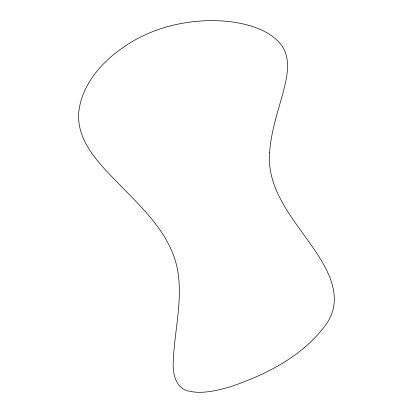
<?xml version="1.0" encoding="UTF-8"?>
<svg xmlns="http://www.w3.org/2000/svg" width="413" height="413" viewBox="0 0 413 413"><rect width="100%" height="100%" fill="white"/><g stroke="black" fill="none" stroke-linecap="round" stroke-linejoin="round"><path stroke-width="0.62" d="M269.668 152.221C266.591 185.752 288.656 213.609 307.055 239.204C323.627 262.405 345.598 293.689 327.55 322.254C304.918 355.082 267.345 374.193 230.49 386.764C216.324 390.646 201.012 394.766 186.459 390.502C176.299 386.831 173.228 375.262 173.186 365.515C173.568 333.678 183.207 301.991 177.605 270.117C171.152 235.002 143.838 209.525 119.997 185.07C100.385 164.679 75.094 141.215 78.997 110.085C83.385 80.328 106.446 57.216 131.169 42.203A141.835 134.814 -18.4 0 1 168.148 26.468C190.274 20.557 213.624 18.936 236.272 22.55C253.262 25.652 271.568 31.533 282.167 46.101C291.273 60.081 286.921 77.603 283.096 92.579C277.737 112.233 270.985 131.747 269.668 152.221"/></g></svg>
